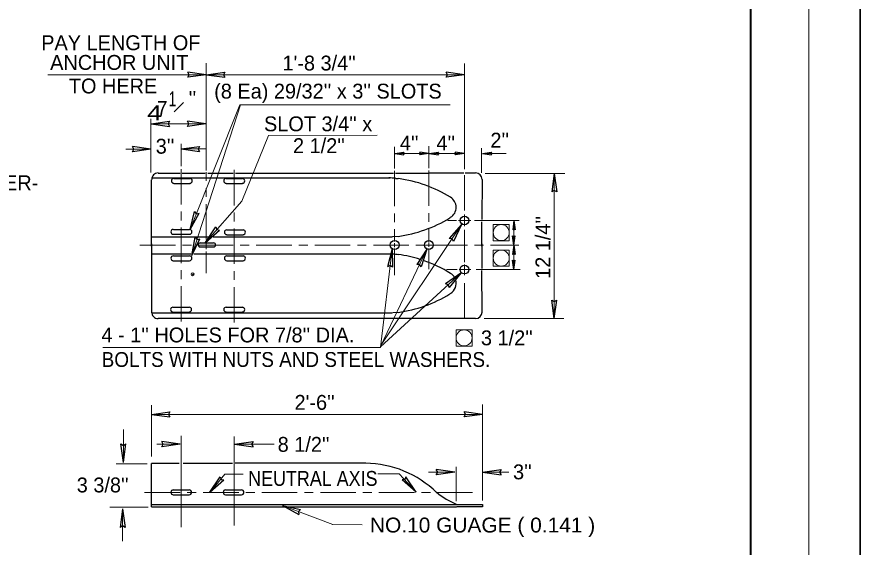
# Model space of a CAD drawing. Extents: x -13 to 934, y -9 to 295.
# Drawn here: x 861.5 to 934.2, y 95.2 to 141 of the extents above; entities that cross this region are included whole.
import ezdxf

# ---------------------------------------------------------------- set-up
doc = ezdxf.new("R2010")
doc.units = 0
doc.header["$LTSCALE"] = 0.51
doc.header["$PDMODE"] = 32
doc.header["$PDSIZE"] = 0.255
doc.linetypes.add('LONG_DASH_SHORT_DASH', pattern=[9.9, 6, -1.2, 1.5, -1.2])
doc.layers.add('1', color=7, linetype='Continuous', lineweight=13)
doc.layers.add('25', color=7, linetype='Continuous', lineweight=25)

msp = doc.modelspace()

# ---------------------------------------------------------------- linework, layer by layer
at = {"layer": '1'}
for p, q in [((929.7434, 25.5973), (929.7434, 255.6065)), ((877.7995, 127.7133), (877.7995, 136.9594)), ((900.0587, 136.933), (900.0587, 129.94)), ((877.7995, 135.9683), (864.1377, 135.9683)), ((877.7995, 135.9683), (900.0587, 135.9683)), ((880.7327, 133.3782), (876.545, 120.3765)), ((873.0287, 127.5341), (873.0287, 132.1714)), ((873.0287, 131.7359), (877.6826, 131.7359)), ((873.0147, 129.5527), (870.8478, 129.5527)), ((875.6311, 128.0795), (875.6311, 130.0112)), ((877.7242, 129.5698), (875.6311, 129.5698)), ((894.0342, 129.7502), (894.0342, 127.8835)), ((896.9982, 129.8014), (896.9982, 127.9092)), ((900.0587, 127.8323), (900.0587, 129.94)), ((901.5391, 127.5074), (901.5391, 129.6477)), ((894.0435, 129.1795), (896.9958, 129.1795)), ((897.0098, 129.1795), (900.0564, 129.1795)), ((901.6038, 129.1803), (903.6515, 129.1803)), ((901.8313, 127.47), (908.7043, 127.47)), ((907.7989, 114.9496), (907.7989, 127.47)), ((898.8612, 123.6802), (898.7668, 123.6045)), ((900.0587, 122.9259), (900.0587, 123.9155)), ((892.8202, 112.584), (899.8055, 123.0497)), ((898.6145, 123.4067), (899.3614, 123.4067)), ((899.5499, 123.4067), (900.615, 123.4067)), ((900.9259, 123.4067), (904.7727, 123.4067)), ((904.32, 123.3311), (904.32, 121.2757)), ((877.7901, 121.5958), (877.7901, 120.9266)), ((893.8838, 122.0112), (894.3357, 122.0299)), ((894.0342, 121.4455), (894.0342, 121.0964)), ((896.9982, 121.4922), (896.9982, 121.1245)), ((877.6577, 121.2757), (877.9506, 121.2757)), ((892.8132, 112.5241), (896.826, 120.9397)), ((894.4962, 121.2757), (893.5628, 121.2757)), ((896.413, 121.2757), (897.4789, 121.2757)), ((904.32, 119.249), (904.32, 121.2764)), ((900.0587, 119.616), (900.0587, 118.6833)), ((892.8055, 112.5209), (899.7557, 118.8563)), ((898.5122, 119.1641), (899.4175, 119.1641)), ((899.5873, 119.1641), (900.6057, 119.1641)), ((901.0771, 119.1641), (904.8483, 119.1641)), ((898.7863, 117.0704), (898.8612, 117.118)), ((893.9026, 115.4584), (894.3552, 115.4677)), ((901.7651, 114.9496), (908.6288, 114.9496)), ((873.0668, 107.4649), (873.0668, 103.0423)), ((901.6147, 107.5246), (901.6147, 99.2457)), ((873.0668, 106.6865), (901.6147, 106.6865)), ((870.646, 102.539), (870.646, 105.3725)), ((875.6311, 96.9703), (875.6311, 104.8373)), ((880.1939, 97.097), (880.1939, 104.7687)), ((875.5523, 104.1168), (873.5366, 104.1168)), ((883.6572, 104.1176), (880.2391, 104.1176)), ((872.6897, 102.4292), (870.0312, 102.4292)), ((899.352, 102.1616), (899.352, 99.2114)), ((896.9561, 101.7011), (899.2188, 101.7011)), ((901.6178, 101.7011), (903.8806, 101.7011)), ((872.7933, 98.6861), (869.4773, 98.6861)), ((872.6235, 98.6861), (870.1395, 98.6861)), ((870.5812, 95.7455), (870.5812, 98.5294)), ((884.364, 98.8223), (888.7039, 97.2002)), ((888.6767, 97.1846), (891.2378, 97.1674))]:
    msp.add_line(p, q, dxfattribs=at)
at = {"layer": '1', "lineweight": 40}
msp.add_line((924.7428, 34.1655), (924.7428, 243.1064), dxfattribs=at)
at = {"layer": '1', "lineweight": 25}
for p, q in [((877.7993, 135.9683), (876.2067, 136.1873)), ((877.7993, 135.9683), (876.2067, 135.7494)), ((877.7997, 135.9683), (879.3922, 136.1873)), ((877.7997, 135.9683), (879.3922, 135.7494)), ((900.0587, 135.9683), (898.4661, 136.1873)), ((900.0587, 135.9683), (898.4661, 135.7493)), ((875.0345, 132.7622), (875.8378, 133.5654)), ((873.031, 131.736), (874.6236, 131.9549)), ((873.031, 131.736), (874.6236, 131.517)), ((877.7594, 131.7368), (876.1668, 131.9557)), ((877.7594, 131.7368), (876.1668, 131.5178)), ((873.0147, 129.5535), (871.422, 129.7724)), ((873.0147, 129.5535), (871.422, 129.3345)), ((875.6317, 129.5698), (877.2243, 129.7887)), ((875.6317, 129.5698), (877.2243, 129.3508)), ((894.0435, 129.1795), (894.8398, 129.2886)), ((894.0435, 129.1795), (894.8398, 129.0696)), ((896.9958, 129.1803), (896.1995, 129.2893)), ((896.9958, 129.1803), (896.1995, 129.0704)), ((897.0098, 129.1795), (897.8062, 129.2886)), ((897.0098, 129.1795), (897.8062, 129.0696)), ((900.0564, 129.1803), (899.2601, 129.2893)), ((900.0564, 129.1803), (899.2601, 129.0704)), ((901.6038, 129.1803), (902.4002, 129.2893)), ((901.6038, 129.1803), (902.4002, 129.0704)), ((873.6418, 127.4981), (875.5513, 127.4981)), ((875.7303, 127.4981), (877.6987, 127.4981)), ((877.9287, 127.4981), (880.1016, 127.4981)), ((880.3061, 127.4981), (893.9297, 127.4981)), ((894.1066, 127.4981), (896.9569, 127.4981)), ((899.9989, 127.4981), (897.044, 127.4981)), ((901.0202, 127.4981), (900.1227, 127.4981)), ((907.7982, 127.47), (907.5793, 125.8774)), ((907.7982, 127.47), (908.0171, 125.8774)), ((873.0855, 121.4642), (873.0855, 126.9231)), ((873.1042, 127.0742), (893.6383, 127.0742)), ((874.9992, 127.0267), (876.3947, 127.0267)), ((874.9992, 126.6028), (876.3947, 126.6028)), ((879.5152, 127.0267), (880.9108, 127.0267)), ((879.5152, 126.6028), (880.9108, 126.6028)), ((894.1192, 127.036), (894.3451, 127.0172)), ((901.5765, 126.9417), (901.5669, 123.4915)), ((876.3932, 122.6227), (876.779, 124.1833)), ((876.3932, 122.6227), (877.1857, 124.0212)), ((899.8047, 123.0497), (898.7387, 121.8468)), ((899.8047, 123.0497), (899.1027, 121.6045)), ((901.5672, 121.4642), (901.5672, 123.2968)), ((904.3267, 123.3922), (904.2177, 122.5959)), ((904.3267, 123.3922), (904.4367, 122.5959)), ((874.9617, 122.6236), (876.3479, 122.6236)), ((874.9617, 122.2184), (876.3479, 122.2184)), ((877.7402, 121.5172), (878.6168, 122.8643)), ((877.7402, 121.5172), (878.9479, 122.5776)), ((879.5721, 122.5862), (880.9676, 122.5862)), ((879.5721, 122.1717), (880.9676, 122.1717)), ((873.0762, 121.9925), (877.9873, 121.9925)), ((873.0855, 121.1813), (873.0855, 121.4736)), ((876.5458, 120.3765), (876.8255, 121.9589)), ((876.5458, 120.3765), (877.2424, 121.8249)), ((877.2712, 121.4736), (878.4314, 121.4736)), ((878.3931, 121.9925), (893.6383, 121.9925)), ((901.5672, 121.1813), (901.5672, 121.4736)), ((904.3201, 121.2763), (904.211, 122.0727)), ((904.3201, 121.2763), (904.4299, 122.0727)), ((873.0855, 121.3886), (873.0855, 115.5059)), ((877.2712, 121.1245), (878.4314, 121.1245)), ((893.8371, 120.9733), (893.428, 119.4188)), ((893.8371, 120.9733), (893.8628, 119.3658)), ((896.8252, 120.9397), (895.9424, 119.5965)), ((896.8252, 120.9397), (896.3374, 119.4087)), ((901.5672, 121.3886), (901.5672, 119.2606)), ((904.32, 121.2752), (904.2109, 120.4788)), ((904.32, 121.2752), (904.4299, 120.4788)), ((873.0762, 120.5214), (876.4516, 120.5214)), ((874.9617, 120.3516), (876.3479, 120.3516)), ((876.7368, 120.5214), (893.6383, 120.5214)), ((879.5721, 120.3516), (880.9676, 120.3516)), ((904.32, 119.1726), (904.2109, 119.9688)), ((904.32, 119.1726), (904.4298, 119.9688)), ((874.9617, 119.9371), (876.3479, 119.9371)), ((879.5721, 119.9371), (880.9676, 119.9371)), ((899.7548, 118.8563), (898.4311, 117.9455)), ((899.7548, 118.8563), (898.7256, 117.6221)), ((901.5765, 115.5059), (901.5665, 119.1007)), ((907.7998, 114.9496), (907.5807, 116.5422)), ((907.7998, 114.9496), (908.0187, 116.5422)), ((874.943, 115.9204), (876.3284, 115.9204)), ((879.5152, 115.9204), (880.9108, 115.9204)), ((873.0762, 115.4397), (893.6383, 115.4397)), ((901.0202, 114.9496), (873.6418, 114.9496)), ((874.943, 115.5059), (876.3284, 115.5059)), ((879.5152, 115.5059), (880.9108, 115.5059)), ((873.0668, 106.6857), (874.6594, 106.9047)), ((901.6147, 106.6872), (900.0221, 106.9062)), ((873.0668, 106.6857), (874.6594, 106.4668)), ((901.6147, 106.6872), (900.0221, 106.4683)), ((870.6467, 102.539), (870.4278, 104.1316)), ((870.6467, 102.539), (870.8657, 104.1316)), ((875.5523, 104.1176), (873.9597, 104.3366)), ((875.5523, 104.1176), (873.9597, 103.8987)), ((880.2391, 104.1168), (881.8317, 104.3357)), ((880.2391, 104.1168), (881.8317, 103.8978)), ((873.0668, 102.486), (875.4476, 102.486)), ((873.0668, 98.6962), (873.0668, 102.4478)), ((875.8015, 102.486), (880.0482, 102.486)), ((891.551, 102.486), (880.2959, 102.486)), ((899.2188, 101.7019), (897.6262, 101.9207)), ((901.6178, 101.7003), (903.2105, 101.9192)), ((878.1073, 99.965), (878.9846, 101.3114)), ((895.8925, 99.965), (895.0152, 101.3114)), ((899.2188, 101.7019), (897.6262, 101.4829)), ((901.6178, 101.7003), (903.2105, 101.4813)), ((878.1073, 99.965), (879.3157, 101.0247)), ((895.8925, 99.965), (894.684, 101.0247)), ((874.9547, 100.1684), (876.3222, 100.1684)), ((874.9547, 99.7539), (876.3222, 99.7539)), ((879.4591, 100.1684), (880.8351, 100.1684)), ((879.4591, 99.7539), (880.8351, 99.7539)), ((873.0518, 98.9107), (901.6147, 98.9107)), ((901.6147, 98.9107), (901.6147, 98.6962)), ((870.5805, 98.5294), (870.3615, 96.9368)), ((870.5805, 98.5294), (870.7994, 96.9368)), ((873.0668, 98.6962), (899.3707, 98.6962)), ((884.364, 98.8217), (885.9324, 98.4686)), ((884.364, 98.8217), (885.7789, 98.0588)), ((901.6147, 98.6962), (899.3987, 98.6962))]:
    msp.add_line(p, q, dxfattribs=at)
at = {"layer": '1', "linetype": 'LONG_DASH_SHORT_DASH'}
for p, q in [((875.6311, 127.8415), (875.6311, 114.4782)), ((877.7995, 121.7657), (877.7995, 127.5853)), ((880.1939, 127.7646), (880.1939, 114.2327)), ((894.0342, 127.6912), (894.0342, 121.5958)), ((896.9982, 127.7169), (896.9982, 121.5772)), ((900.0587, 124.2645), (900.0587, 127.7041)), ((900.0587, 119.8094), (900.0587, 122.593)), ((872.0747, 121.2757), (876.5942, 121.2757)), ((877.0549, 121.2757), (904.7401, 121.2757)), ((877.7808, 118.8487), (877.7808, 120.7193)), ((894.0342, 118.6937), (894.0342, 120.9834)), ((896.9982, 119.2064), (896.9982, 120.9834)), ((900.0587, 114.9496), (900.0587, 118.4847)), ((872.4838, 99.9517), (900.7442, 99.9517))]:
    msp.add_line(p, q, dxfattribs=at)
at = {"layer": '1', "lineweight": 25}
for points in [[(876.2067, 135.7494), (876.3298, 135.9707), (876.2067, 136.1873)], [(879.3922, 136.1873), (879.2692, 135.966), (879.3922, 135.7494)], [(898.4661, 135.7493), (898.5892, 135.9707), (898.4661, 136.1873)], [(874.6236, 131.9549), (874.5005, 131.7337), (874.6236, 131.517)], [(876.1668, 131.5178), (876.2899, 131.739), (876.1668, 131.9557)], [(871.422, 129.3345), (871.5452, 129.5558), (871.422, 129.7724)], [(877.2243, 129.7887), (877.1012, 129.5675), (877.2243, 129.3508)], [(894.8398, 129.2886), (894.7783, 129.178), (894.8398, 129.0696)], [(896.1995, 129.0704), (896.261, 129.1811), (896.1995, 129.2893)], [(897.8062, 129.2886), (897.7446, 129.178), (897.8062, 129.0696)], [(899.2601, 129.0704), (899.3216, 129.1811), (899.2601, 129.2893)], [(902.4002, 129.2893), (902.3385, 129.1787), (902.4002, 129.0704)], [(908.0171, 125.8774), (907.7958, 126.0005), (907.5793, 125.8774)], [(876.779, 124.1833), (876.9387, 123.9869), (877.1857, 124.0212)], [(878.6168, 122.8643), (878.7033, 122.6259), (878.9479, 122.5776)], [(904.4367, 122.5959), (904.3261, 122.6574), (904.2177, 122.5959)], [(876.8255, 121.9589), (876.9985, 121.7743), (877.2424, 121.8249)], [(899.1027, 121.6045), (898.9874, 121.8296), (898.7387, 121.8468)], [(904.211, 122.0727), (904.3217, 122.0112), (904.4299, 122.0727)], [(904.4299, 120.4788), (904.3193, 120.5404), (904.2109, 120.4788)], [(904.2109, 119.9688), (904.3216, 119.9073), (904.4298, 119.9688)], [(893.8628, 119.3658), (893.6579, 119.5147), (893.428, 119.4188)], [(896.3374, 119.4087), (896.1909, 119.6145), (895.9424, 119.5965)], [(898.7256, 117.6221), (898.6679, 117.8683), (898.4311, 117.9455)], [(907.5807, 116.5422), (907.8021, 116.4191), (908.0187, 116.5422)], [(874.6594, 106.9047), (874.5363, 106.6834), (874.6594, 106.4668)], [(900.0221, 106.4683), (900.1452, 106.6897), (900.0221, 106.9062)], [(870.4278, 104.1316), (870.6491, 104.0085), (870.8657, 104.1316)], [(873.9597, 103.8987), (874.0828, 104.12), (873.9597, 104.3366)], [(881.8317, 104.3357), (881.7086, 104.1145), (881.8317, 103.8978)], [(897.6262, 101.4829), (897.7492, 101.7042), (897.6262, 101.9207)], [(903.2105, 101.9192), (903.0873, 101.6979), (903.2105, 101.4813)], [(878.9846, 101.3114), (879.0711, 101.0737), (879.3157, 101.0247)], [(895.0152, 101.3114), (894.9287, 101.0737), (894.684, 101.0247)], [(885.9324, 98.4686), (885.7392, 98.305), (885.7789, 98.0588)], [(870.7994, 96.9368), (870.5782, 97.0599), (870.3615, 96.9368)]]:
    msp.add_lwpolyline(points, dxfattribs=at)
at = {"layer": '1'}
for points in [[(898.821, 133.3847), (880.6875, 133.3847), (876.557, 123.0057)], [(877.7395, 121.5172), (880.8647, 125.0709), (883.1574, 130.7362), (892.5398, 130.7542)], [(902.5376, 121.6487), (902.5376, 123.0475), (903.2289, 123.0475)], [(903.2289, 123.0475), (903.9201, 123.0475), (903.9201, 122.348)], [(903.9201, 122.348), (903.9201, 121.6487), (903.2289, 121.6487), (902.5376, 121.6487)], [(868.8649, 112.4456), (892.8055, 112.4624), (893.8378, 120.9733)], [(902.5376, 119.4522), (902.5376, 120.851), (903.2289, 120.851)], [(903.2289, 120.851), (903.9201, 120.851), (903.9201, 120.1515)], [(903.9201, 120.1515), (903.9201, 119.4522), (903.2289, 119.4522), (902.5376, 119.4522)], [(899.3347, 112.5715), (899.3347, 113.9703), (900.026, 113.9703)], [(900.026, 113.9703), (900.7172, 113.9703), (900.7172, 113.2708)], [(900.7172, 113.2708), (900.7172, 112.5715), (900.026, 112.5715), (899.3347, 112.5715)], [(878.1353, 99.9822), (879.4014, 101.5264), (880.9769, 101.5264)], [(892.5912, 101.5576), (894.4137, 101.5576), (895.5567, 100.353)]]:
    msp.add_lwpolyline(points, dxfattribs=at)
at = {"layer": '1', "lineweight": 25}
for centre in [(900.063, 123.4052), (894.0381, 121.2897), (896.9903, 121.2897), (900.0506, 119.168)]:
    msp.add_circle(centre, 0.3781, dxfattribs=at)
for centre, radius, start, end in [((873.6454, 126.9434), 0.5567, 90, 181.39718), ((901.0217, 126.9434), 0.5567, 0, 90), ((874.9946, 126.82), 0.2088, 90.94852, 268.45705), ((876.3836, 126.82), 0.2088, 271.54295, 89.05148), ((879.5101, 126.82), 0.2088, 90.94852, 268.45705), ((880.8991, 126.82), 0.2088, 271.54295, 89.05148), ((893.5371, 122.0196), 5.0546, 83.40468, 89.85974), ((898.3248, 124.5372), 1.0149, 302.04242, 58.43819), ((874.9575, 122.422), 0.2088, 90.94852, 268.45705), ((876.3465, 122.422), 0.2088, 271.54295, 89.05148), ((879.572, 122.391), 0.2088, 90.94852, 268.45705), ((880.961, 122.391), 0.2088, 271.54295, 89.05148), ((877.2675, 121.2982), 0.174, 90.94852, 268.45705), ((878.425, 121.2982), 0.174, 271.54295, 89.05148), ((893.5371, 127.0547), 5.0546, 270.14026, 273.95234), ((874.9575, 120.1456), 0.2088, 90.94852, 268.45705), ((876.3465, 120.1456), 0.2088, 271.54295, 89.05148), ((879.572, 120.1456), 0.2088, 90.94852, 268.45705), ((880.961, 120.1456), 0.2088, 271.54295, 89.05148), ((893.5371, 115.4628), 5.0546, 80.31798, 86.37314), ((898.3248, 117.9804), 1.0149, 30.13299, 58.43819), ((898.3248, 117.9804), 1.0149, 302.04242, 16.77601), ((874.9265, 115.7229), 0.2088, 90.94852, 268.45705), ((876.3155, 115.7229), 0.2088, 271.54295, 89.05148), ((879.5101, 115.7229), 0.2088, 90.94852, 268.45705), ((880.8991, 115.7229), 0.2088, 271.54295, 89.05148), ((873.6359, 115.5061), 0.5567, 179.56921, 270), ((893.5371, 120.4979), 5.0546, 270.14026, 273.95234), ((901.0217, 115.5061), 0.5567, 270, 0), ((891.4586, 93.587), 8.877, 45.69733, 89.5167), ((874.9586, 99.9616), 0.2088, 90.94852, 268.45705), ((876.3189, 99.9592), 0.2088, 271.54295, 89.05148), ((879.4626, 99.9602), 0.2088, 90.94852, 268.45705), ((880.8324, 99.9602), 0.2088, 271.54295, 89.05148), ((902.4598, 105.9843), 7.7054, 231.25486, 246.62975)]:
    msp.add_arc(centre, radius, start, end, dxfattribs=at)
at = {"layer": '1'}
for centre in [(903.2288, 122.3562), (903.2288, 120.1597), (900.0259, 113.279)]:
    msp.add_arc(centre, 0.6913, 90.00975, 89.98374, dxfattribs=at)
at = {"layer": '1', "lineweight": 25}
for centre, major_axis, ratio, start_param, end_param in [((892.8203, 115.6717), (1.5417, 11.3494), 0.998605, 5.8624587, 6.2831853), ((892.7893, 133.415), (1.5463, -11.3831), 0.995649, 6.2831853, 6.6993427), ((892.8203, 109.1149), (1.5417, 11.3494), 0.998605, 6.1145498, 6.2831853), ((892.8203, 109.1149), (1.5417, 11.3494), 0.998605, 5.8624587, 6.0894724), ((892.7893, 126.8582), (1.5463, -11.3831), 0.995649, 6.2831853, 6.6993427)]:
    msp.add_ellipse(centre, major_axis=major_axis, ratio=ratio, start_param=start_param, end_param=end_param, dxfattribs=at)
at = {"layer": '1'}
msp.add_point((876.6152, 118.7722), dxfattribs=at)
at = {"layer": '25', "lineweight": 35}
msp.add_lwpolyline([(564.8607, 22.2345), (934.1713, 22.2345), (934.1713, 295.4118), (564.8607, 295.4118)], close=True, dxfattribs=at)

# ---------------------------------------------------------------- texts
at = {"layer": '1'}
for s, p in [('PAY LENGTH OF', (863.5643, 138.0905)), ('ANCHOR UNIT', (864.3352, 136.3938)), ("1'-8 3/4''", (884.3632, 136.3385)), ('TO HERE', (865.9457, 134.3623)), ("(8 Ea) 29/32'' x 3'' SLOTS", (878.4771, 133.9157)), ("''", (876.2767, 133.2911)), ("SLOT 3/4'' x", (882.7721, 131.0978)), ("2''", (902.2933, 129.6875)), ("3''", (873.4374, 129.1655)), ("2 1/2''", (885.2741, 129.213)), ("4''", (894.4892, 129.4429)), ("4''", (897.6378, 129.4436)), ('APPROVED BY THE AASHT0 ARTBA AGC JOINT COOPER-', (815.6495, 126.0152)), ("4 - 1'' HOLES FOR 7/8'' DIA.", (868.7604, 112.8918)), ("3 1/2''", (901.4776, 112.6409)), ("2'-6''", (885.4049, 107.0761)), ("8 1/2''", (883.9522, 103.4558)), ("3''", (904.2459, 101.084)), ("3 3/8''", (866.6286, 99.9537))]:
    msp.add_text(s, height=1.283, dxfattribs=at).set_placement(p)
for s, width, p in [('1', 0.7, (874.5455, 133.2477)), ('    4', 1.35, (870.1227, 132.0478)), ('7', 0.95, (873.5429, 132.4341)), ('BOLTS WITH NUTS AND STEEL WASHERS.', 0.95, (868.7775, 110.7747)), ('NEUTRAL AXIS', 0.9, (881.4054, 100.5187)), ('NO.10 GUAGE ( 0.141 )', 1.05, (891.9071, 96.4982))]:
    msp.add_text(s, height=1.283, dxfattribs=dict(at, width=width)).set_placement(p)
msp.add_text("12 1/4''", height=1.283, rotation=90, dxfattribs=at).set_placement((907.4647, 118.3678))

doc.saveas('drawing.dxf')
